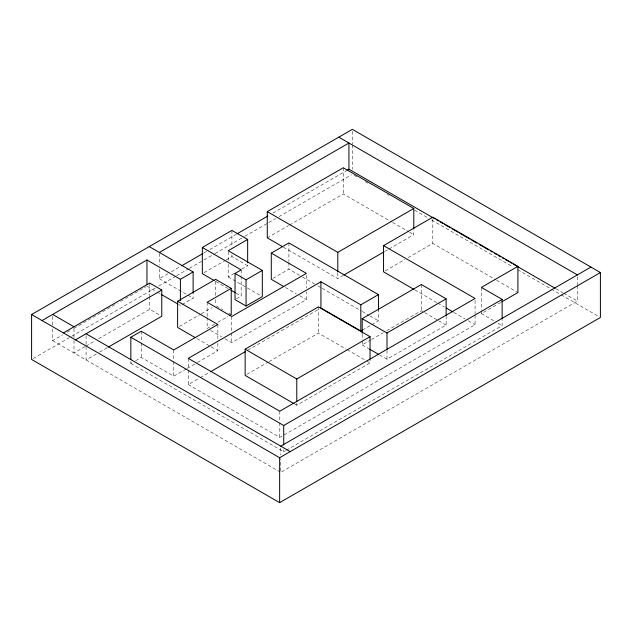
<?xml version="1.0" encoding="UTF-8"?>
<svg xmlns="http://www.w3.org/2000/svg" width="632" height="632" viewBox="0 0 632 632"><rect width="100%" height="100%" fill="white"/><g stroke="black" fill="none" stroke-linecap="round" stroke-linejoin="round"><path stroke-width="0.47" stroke-dasharray="3.16 2.37" d="M159.367 268.963L159.367 278.673L167.907 273.735M171.327 271.768L180.72 266.341M203.773 253.029L208.892 250.075M209.753 249.585L236.218 234.298M272.937 213.103L347.229 170.206M52.63 328.995L52.63 340.648L62.829 334.762M67.079 332.306L70.476 330.346M73.873 328.379L117.22 303.36M120.617 301.393L146.111 286.675M33.306 358.47L70.839 336.801M71.693 336.303L155.298 288.042M158.711 286.067L175.767 276.216M176.62 275.726L188.565 268.829M189.418 268.339L203.07 260.455M203.923 259.965L214.161 254.056M215.014 253.566L244.015 236.818M244.868 236.321L267.905 223.025M268.758 222.535L275.576 218.593M278.988 216.626L351.503 174.764M204.025 272.708L225.158 260.502M226.003 260.021L231.928 256.6L247.649 265.677L247.649 263.742M267.273 237.845L288.619 225.521M289.48 225.024L343.271 193.969L391.698 221.927M85.067 346.605L74.007 352.988L74.007 340.372M85.913 346.115L95.266 340.711M98.671 338.744L149.705 309.285L160.165 315.321M228.199 264.295L228.199 276.911L234.117 273.49M241.732 269.098L247.649 265.677M96.285 354.062L86.078 359.956L86.078 347.339M99.69 352.103L107.337 347.679M182.103 304.521L193.123 298.154L193.123 294.275M179.401 326.428L200.431 314.278M201.276 313.796L212.21 307.484M236.558 298.754L241.163 296.1L241.163 276.69M272.961 278.357L288.911 269.145L301.701 276.532M130.84 361.504L130.84 363.447L132.444 362.523M135.651 360.667L141.26 357.428L173.721 376.174L186.456 368.827M214.627 324.153L207.162 328.458L207.162 317.785M217.945 322.233L227.907 316.49M283.42 247.159L337.796 278.554L342.923 275.599M384.762 251.441L388.174 249.474M389.028 248.976L413.794 234.685L413.794 229.827M187.301 368.338L196.639 362.942M197.492 362.452L217.858 350.689L217.858 340.988M224.976 338.744L231.762 342.663L306.378 299.584L306.378 291.818M188.273 370.012L188.273 384.572L199.325 378.189M200.178 377.699L209.532 372.303M247.799 350.207L319.231 308.969M385.243 270.852L404.772 259.578M408.169 257.619L432.794 243.407L495.772 279.771M246.843 374.413L268.15 362.112M269.003 361.623L318.417 333.088L346.352 349.22M362.492 330.046L370.881 325.196M371.727 324.714L378.442 320.835L378.442 310.154M362.191 340.996L362.191 344.882L370.636 340M371.482 339.518L383.308 332.685M386.689 330.733L421.323 310.739L423.803 312.168M295.081 404.227L296.779 405.207L370.052 362.902L370.052 359.987M379.555 354.908L386.997 359.197L446.129 325.061L446.129 316.324M481.387 310.715L481.387 313.63L500.923 302.349M188.273 384.572L279.794 437.415L475.067 324.674L475.067 314.965M130.84 363.447L283.721 451.706L285.427 450.727M286.28 450.229L502.14 325.606L502.14 319.784M577.395 285.593L577.395 301.124L280.782 472.365L280.782 458.777M556.081 288.816L562.899 292.758M563.752 293.248L577.395 301.124M354.062 175.254L357.467 177.221M365.138 181.653L368.551 183.62M387.305 194.443L389.012 195.43M414.576 210.195L428.219 218.064M431.624 220.031L512.607 266.783M517.719 269.738L560.339 294.346M561.192 294.836L599.547 316.98M496.626 280.26L517.908 292.545M392.551 222.417L408.691 231.739M409.544 232.228L413.794 234.685M481.387 313.63L494.666 321.293M497.992 323.213L502.14 325.606M414.9 289.938L436.933 302.657M437.779 303.147L444.557 307.057M453.879 312.437L464.899 318.797M468.288 320.756L475.067 324.674M424.633 312.65L437.858 320.29M438.687 320.764L446.129 325.061M302.554 277.021L314.491 283.91M317.904 285.885L321.309 287.852M322.162 288.342L361.385 310.991M362.239 311.481L369.064 315.415M369.918 315.913L378.442 320.835M285.482 287.528L296.353 293.793M299.694 295.729L306.378 299.584M362.191 344.882L368.804 348.698M228.199 276.911L260.613 295.626M347.197 349.709L365.825 360.461M366.671 360.943L370.052 362.902M215.844 281.477L228.508 288.792M236.099 293.177L241.163 296.1M216.405 306.014L222.985 309.814M228.752 313.14L231.225 314.57M159.367 278.673L187.214 294.749M188.06 295.231L193.123 298.154M146.956 286.185L156.159 291.494M156.997 291.984L160.338 293.912M178.73 304.529L180.404 305.493M210.551 330.418L221.579 336.785M196.9 338.586L210.314 346.336M211.151 346.818L217.858 350.689M52.63 340.648L279.929 471.875M577.395 276.856L577.395 284.621M481.387 287.418L481.387 309.743M475.067 300.405L475.067 313.993M432.794 219.138L432.794 243.407M421.323 284.534L421.323 310.739M386.997 350.468L386.997 359.197M362.191 334.202L362.191 340.024M352.356 131.29L352.356 143.993M352.356 144.965L352.356 169.384M343.271 167.757L343.271 193.969M337.796 272.732L337.796 278.554M318.417 306.883L318.417 333.088M306.378 275.323L306.378 287.939M296.779 403.263L296.779 405.207M288.911 242.933L288.911 261.379M288.911 262.351L288.911 269.145M283.721 449.771L283.721 451.706M280.782 448.104L280.782 454.898M279.794 411.203L279.794 421.884M279.794 422.855L279.794 437.415M241.163 269.896L241.163 275.718M231.928 230.396L231.928 246.891M231.928 254.657L231.928 256.6M231.762 316.458L231.762 331.99M231.762 332.961L231.762 342.663M228.199 251.678L228.199 260.408M217.858 324.485L217.858 340.016M215.575 281.272L215.575 295.831M215.575 299.71L215.575 304.569M207.162 302.254L207.162 316.814M188.273 358.368L188.273 369.041M173.721 349.97L173.721 360.643M173.721 361.615L173.721 376.174M159.367 253.432L159.367 265.077M149.705 283.073L149.705 295.697M149.705 296.661L149.705 309.285M141.26 331.223L141.26 341.904M141.26 342.868L141.26 357.428M86.078 335.687L86.078 346.368M74.007 328.719L74.007 339.4M52.63 316.379L52.63 325.117"/><path stroke-width="0.95" d="M31.6 314.523L352.356 129.339L600.4 272.55L600.4 317.477L279.644 502.661L31.6 359.45L31.6 314.523L279.644 457.734L600.4 272.55M159.367 252.46L348.935 143.014L348.935 169.226L435.037 218.933M42.044 320.55L146.956 259.981L180.404 279.289L193.123 271.95L193.123 293.303M214.153 280.505L202.335 273.68L202.335 247.475L231.928 230.396L247.649 239.473L247.649 262.77M282.567 246.67L267.273 237.845L267.273 211.633L343.271 167.757L413.794 208.473L413.794 228.855M63.413 332.89L149.705 283.073L161.776 290.041L161.776 316.253L108.191 347.189M181.574 265.851L202.919 253.527M237.071 233.808L267.818 216.057M347.229 170.206L348.935 169.226M247.649 239.473L228.199 250.707L262.32 270.409L262.32 296.613L246.053 306.007L235.025 299.647L235.025 273.435L241.163 269.896L202.335 247.475M75.484 339.866L161.776 290.041M195.225 337.622L177.616 327.455L177.616 301.251L215.575 279.328L231.225 288.358L231.225 314.57L229.566 315.526M283.815 286.557L271.278 279.32L271.278 253.116L288.911 242.933L378.442 294.623L378.442 310.154M130.84 359.561L130.84 337.235L141.26 331.223L173.721 349.97L217.858 324.485L177.616 301.251M231.225 288.358L207.162 302.254L231.762 316.458L306.378 273.38L271.278 253.116M235.025 273.435L246.053 279.802L262.32 270.409M267.273 211.633L337.796 252.35L413.794 208.473M378.442 294.623L360.809 304.806L320.93 281.777L188.273 358.368L279.794 411.203L475.067 298.462L383.545 245.627L383.545 271.831L414.055 289.448M383.545 245.627L432.794 217.195L517.908 266.333L517.908 292.545L501.769 301.859M343.776 275.11L383.908 251.939M294.236 403.745L245.145 375.4L245.145 349.188L318.417 306.883L370.052 336.69L370.052 359.016M210.385 371.813L245.248 351.684M362.191 333.23L362.191 318.67L421.323 284.534L446.129 298.849L446.129 315.352M320.93 281.777L320.93 307.989L360.809 331.01L362.492 330.046M245.145 349.188L296.779 379.002L370.052 336.69M362.191 318.67L386.997 332.993L446.129 298.849M517.908 266.333L481.387 287.418L502.14 299.402L502.14 318.812M130.84 337.235L283.721 425.502L502.14 299.402M280.782 446.16L590.944 267.091M338.799 137.16L577.395 274.912M436.736 219.912L438.442 220.9M440.149 221.887L442.708 223.357M444.414 224.344L450.379 227.789M452.085 228.776L458.05 232.221M459.756 233.2L469.987 239.109M471.693 240.097L476.804 243.043M479.364 244.521L488.741 249.94M490.448 250.92L492.146 251.907M494.706 253.385L496.412 254.364M498.119 255.352L500.67 256.829M502.377 257.809L504.083 258.796M505.79 259.784L508.349 261.253M510.048 262.24L511.754 263.228M513.461 264.208L555.228 288.326M446.255 308.037L453.033 311.955M369.633 349.18L378.726 354.426M231.036 290.254L235.254 292.687M149.231 246.606L193.123 271.95M161.176 294.394L177.9 304.047M52.63 314.436L74.007 326.776M86.078 333.751L290.238 451.619M386.997 332.993L386.997 349.496M360.809 304.806L360.809 331.01M337.796 252.35L337.796 271.76M296.779 379.002L296.779 401.328M283.721 425.502L283.721 444.912M279.644 457.734L279.644 502.661M246.053 279.802L246.053 306.007M180.404 279.289L180.404 300.642M146.956 259.981L146.956 284.242"/></g></svg>
